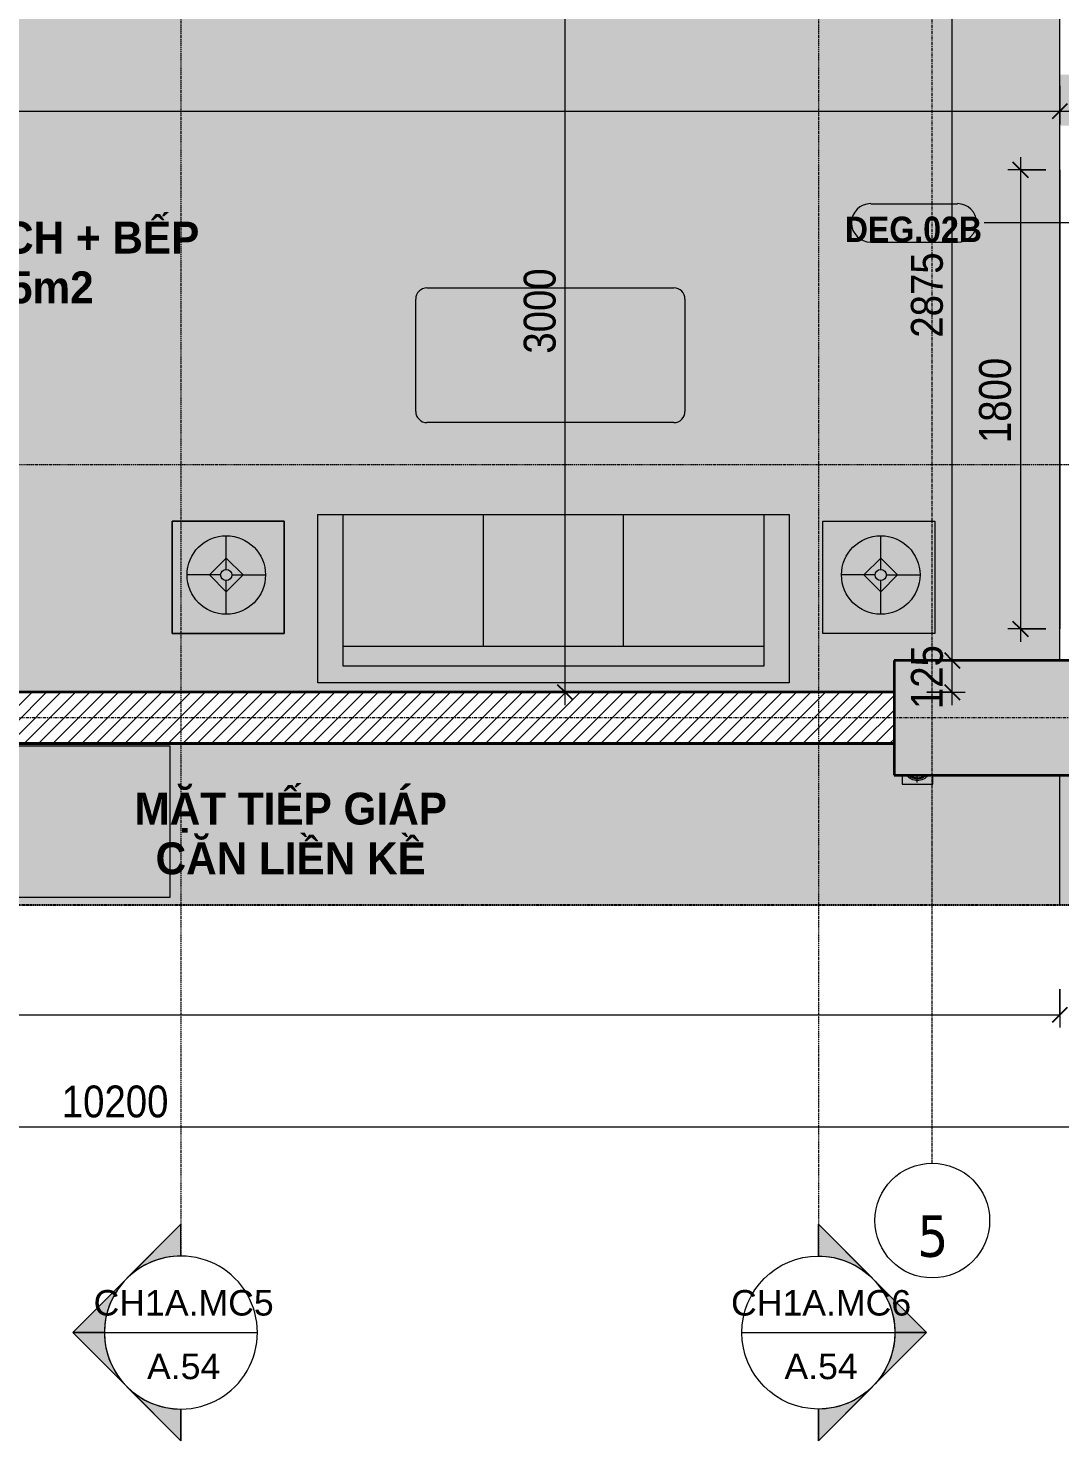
# Model space of a CAD drawing. Header units: millimetres. Extents: x 42054 to 236235, y 253 to 78637.
# Drawn here: x 49207 to 53253, y 58902 to 64441 of the extents above; entities that cross this region are included whole.
import ezdxf

# ---------------------------------------------------------------- set-up
doc = ezdxf.new("R2010")
doc.units = ezdxf.units.MM
for name, pattern in [('Dash - Tight', [4.5, 3, -1.5]), ('Dash Dot 3_16_', [7.9375, 4.7625, -1.5875, 0, -1.5875]), ('Grid Line', [22.225, 12.7, -3.175, 3.175, -3.175]), ('Hidden', [7.14375, 4.7625, -2.38125]), ('IMPORT-CENTER _3_', [10.16, 6.35, -1.27, 1.27, -1.27])]:
    doc.linetypes.add(name, pattern=pattern)
for name, color, linetype, lineweight in [('0-1', 7, 'Continuous', 5), ('A-ANNO-DIMS', 211, 'Continuous', 9), ('A-ANNO-DIMS-50', 211, 'Continuous', 9), ('A-DETL-GENF-1', 7, 'Continuous', 18), ('A-DETL-GENF-3', 92, 'Dash - Tight', 18), ('A-DETL-GENF-4', 92, 'Hidden', 25), ('A-DETL-GENF-5', 9, 'Continuous', 18), ('A-DETL-MEDM', 33, 'Continuous', 35), ('A-DETL-THIN', 151, 'Continuous', 18), ('A-DOOR-IDEN', 31, 'Continuous', 9), ('A-FLOR', 192, 'Continuous', 18), ('A-FLOR-2', 7, 'Continuous', 18), ('A-WALL-5', 254, 'Continuous', 18), ('A-WALL-6', 113, 'Continuous', 35), ('A-WALL-PATT-2', 111, 'Continuous', 18), ('G-ANNO-SYMB', 111, 'Continuous', 9), ('G-ANNO-SYMB-1', 111, 'Dash Dot 3_16_', 18), ('G-ANNO-TEXT-1', 7, 'Continuous', 9), ('G-IMPT', 8, 'Continuous', 18), ('G-IMPT-2', 50, 'Continuous', 18), ('G-IMPT-4', 8, 'IMPORT-CENTER _3_', 18), ('I-FURN', 30, 'Continuous', 18), ('I-FURN-1', 253, 'Continuous', 18), ('I-FURN-2', 50, 'Continuous', 18), ('M-EQPM', 50, 'Continuous', 18), ('S-COLS', 52, 'Continuous', 18), ('S-GRID-1', 1, 'Grid Line', 9), ('S-GRID-IDEN', 1, 'Continuous', 9)]:
    doc.layers.add(name, color=color, linetype=linetype, lineweight=lineweight)
doc.layers.add('A-DETL-GENF-2', color=7, linetype='Continuous', lineweight=18, transparency=0.2)
doc.styles.add('Arial_1', font='arial.ttf', dxfattribs={"height": 100})
doc.styles.add('Arial_B', font='arialbd.ttf', dxfattribs={"width": 0.9, "height": 100})
doc.styles.add('Arial_B_1', font='arialbd.ttf', dxfattribs={"width": 0.95, "height": 125})
doc.styles.add('Tahoma_B', font='tahomabd.ttf', dxfattribs={"height": 162.5})
doc.styles.add('UTM Avo', font='', dxfattribs={"width": 0.9, "height": 125})
doc.styles.get('UTM Avo').set_extended_font_data('UTM Avo')
doc.dimstyles.new('1_Dim_chi_tiet_2_5', dxfattribs={"dimscale": 304.8, "dimtxt": 124.912619, "dimasz": 0.19685, "dimexe": 0.164042, "dimexo": 0.0625, "dimgap": 0.016404, "dimtad": 1, "dimdec": 0, "dimrnd": 5, "dimzin": 0, "dimdsep": 46, "dimtxsty": 'UTM Avo', "dimblk1": 'OBLIQUE', "dimblk2": 'OBLIQUE', "dimsah": 1, "dimcen": 0.09, "dimdle": 0.164042, "dimazin": 0, "dimtfac": 1, "dimtdec": 4, "dimtix": 1, "dimtmove": 0, "dimatfit": 3, "dimfxl": 0.328084, "dimfxlon": 1, "dimtvp": 1, "dimtolj": 1, "dimtzin": 0, "dimarcsym": 2})

# ---------------------------------------------------------------- blocks, each defined once
blk = doc.blocks.new('NCV_TKTC_KET CAU_rvt-1-TKCS_CĂN HỘ LOẠI 1A - MẶT BẰNG')
at = {"layer": 'A-FLOR'}
blk.add_line((49153, 61635.3), (52602.6, 61635.3), dxfattribs=at)
at = {"layer": 'S-COLS'}
blk.add_line((52602.6, 61511.9), (53377.6, 61511.9), dxfattribs=at)
blk = doc.blocks.new('LOBBY_SOFA_1 - LOBBY_SOFA_1-852725-TKCS_CĂN HỘ LOẠI 1A - MẶT BẰNG')
at = {"layer": 'I-FURN'}
for p, q in [((-2172.3, 1064.5), (-2172.3, 1504.5)), ((-2128.3, 1548.5), (-1160.3, 1548.5)), ((-1116.3, 1504.5), (-1116.3, 1064.5)), ((-1160.3, 1020.5), (-2128.3, 1020.5)), ((-2688.2, 633.5), (-3128.2, 633.5)), ((-3128.2, 633.5), (-3128.2, 193.5)), ((-2688.2, 193.5), (-2688.2, 633.5)), ((-2556, 660), (-708, 660)), ((-2556, 0), (-2556, 660)), ((-2457, 66), (-2457, 660)), ((-1907, 143), (-1907, 660)), ((-1357, 143), (-1357, 660)), ((-807, 660), (-807, 66)), ((-708, 660), (-708, 0)), ((-575.9, 633.5), (-135.9, 633.5)), ((-575.9, 193.5), (-575.9, 633.5)), ((-135.9, 633.5), (-135.9, 193.5)), ((-2915.4, 445), (-2915.4, 577)), ((-348.6, 445), (-348.6, 577)), ((-2981.4, 423), (-2915.4, 489)), ((-2915.4, 489), (-2849.4, 423)), ((-348.6, 489), (-414.6, 423)), ((-282.6, 423), (-348.6, 489)), ((-2937.4, 423), (-3069.4, 423)), ((-2915.4, 357), (-2981.4, 423)), ((-2849.4, 423), (-2915.4, 357)), ((-2915.4, 269), (-2915.4, 401)), ((-2893.4, 423), (-2761.4, 423)), ((-370.6, 423), (-502.6, 423)), ((-414.6, 423), (-348.6, 357)), ((-348.6, 357), (-282.6, 423)), ((-348.6, 269), (-348.6, 401)), ((-326.6, 423), (-194.6, 423)), ((-3128.2, 193.5), (-2688.2, 193.5)), ((-135.9, 193.5), (-575.9, 193.5)), ((-807, 143), (-2457, 143)), ((-807, 66), (-2457, 66)), ((-708, 0), (-2556, 0))]:
    blk.add_line(p, q, dxfattribs=at)
for centre, radius in [((-2915.4, 423), 154), ((-348.6, 423), 154), ((-2915.4, 423), 22), ((-348.6, 423), 22)]:
    blk.add_circle(centre, radius, dxfattribs=at)
for centre, start, end in [((-2128.3, 1504.5), 90, 180), ((-1160.3, 1504.5), 0, 90), ((-2128.3, 1064.5), 180, 270), ((-1160.3, 1064.5), 270, 0)]:
    blk.add_arc(centre, 44, start, end, dxfattribs=at)
at = {"layer": 'I-FURN-1'}
for p, q in [((-2172.3, 1064.5), (-2172.3, 1504.5)), ((-2128.3, 1548.5), (-1160.3, 1548.5)), ((-1116.3, 1504.5), (-1116.3, 1064.5)), ((-1160.3, 1020.5), (-2128.3, 1020.5)), ((-3128.2, 633.5), (-2688.2, 633.5)), ((-3128.2, 193.5), (-3128.2, 633.5)), ((-2688.2, 633.5), (-2688.2, 193.5)), ((-2556, 660), (-708, 660)), ((-2556, 0), (-2556, 660)), ((-708, 660), (-708, 0)), ((-575.9, 633.5), (-135.9, 633.5)), ((-575.9, 193.5), (-575.9, 633.5)), ((-135.9, 633.5), (-135.9, 193.5)), ((-2688.2, 193.5), (-3128.2, 193.5)), ((-135.9, 193.5), (-575.9, 193.5)), ((-708, 0), (-2556, 0))]:
    blk.add_line(p, q, dxfattribs=at)
for centre, start, end in [((-2128.3, 1504.5), 90, 180), ((-1160.3, 1504.5), 0, 90), ((-2128.3, 1064.5), 180, 270), ((-1160.3, 1064.5), 270, 0)]:
    blk.add_arc(centre, 44, start, end, dxfattribs=at)
blk = doc.blocks.new('MAY GIAT - MAY GIAT_dwg-V4-TKCS_CĂN HỘ LOẠI 1A - MẶT BẰNG')
at = {"layer": 'G-IMPT-2', "flags": 128}
blk.add_lwpolyline([(5, 596.6), (5, 2.3), (605, 2.3), (605, 596.6)], close=True, dxfattribs=at)
blk = doc.blocks.new('MAY GIAT - MAY GIAT-V5-TKCS_CĂN HỘ LOẠI 1A - MẶT BẰNG')
at = {"layer": 'I-FURN-2'}
for p, q in [((5, -2.3), (605, -2.3)), ((5, -596.6), (5, -2.3)), ((605, -2.3), (605, -596.6)), ((605, -596.6), (5, -596.6))]:
    blk.add_line(p, q, dxfattribs=at)
at = {"extrusion": (0, 0, -1), "zscale": -1, "rotation": 180}
blk.add_blockref('MAY GIAT - MAY GIAT_dwg-V4-TKCS_CĂN HỘ LOẠI 1A - MẶT BẰNG', (0, 0), dxfattribs=at)
blk = doc.blocks.new('NCV_TKTC_TANG 1_rvt-1-TKCS_CĂN HỘ LOẠI 1A - MẶT BẰNG')
at = {"layer": 'A-FLOR-2'}
for p, q in [((53252.6, 61961.9), (53252.6, 64836.9)), ((53252.6, 63885.3), (53252.6, 62085.3)), ((52602.5, 61836.9), (52602.5, 61961.9))]:
    blk.add_line(p, q, dxfattribs=at)
at = {"layer": 'A-WALL-5'}
blk.add_line((53252.6, 61001.9), (53252.6, 61511.9), dxfattribs=at)
at = {"layer": 'I-FURN'}
blk.add_blockref('LOBBY_SOFA_1 - LOBBY_SOFA_1-852725-TKCS_CĂN HỘ LOẠI 1A - MẶT BẰNG', (52899.1, 61874.1), dxfattribs=at)
at = {"layer": 'I-FURN', "rotation": 180}
blk.add_blockref('MAY GIAT - MAY GIAT-V5-TKCS_CĂN HỘ LOẠI 1A - MẶT BẰNG', (49767.5, 61030.3), dxfattribs=at)
blk = doc.blocks.new('TKTC_XREF_251221_MB TANG 1 - TKTC_XREF_260130_MB TANG 1_dwg_CUM U_DN100-V18-TKCS_CĂN HỘ LOẠI 1A - MẶT BẰNG')
at = {"layer": 'G-IMPT'}
blk.add_hatch(color=256, dxfattribs=at).paths.add_polyline_path([(61, 0), (58.9, -15.8), (51.2, -32.6), (42.7, -42.7), (42.7, -37.2), (49.4, -28.5), (55.3, -12.6), (57, 0), (54.6, 15.8), (47.8, 30.5), (42.7, 37.2), (43.1, 43.1), (53.7, 28.5), (59.1, 14.8), (59.8, 9)])
for radius, start, end in [(61, 315.34307, 44.65693), (69, 309.34956, 50.65044), (57, 320.37346, 39.62654)]:
    blk.add_arc((0, 0), radius, start, end, dxfattribs=at)
blk = doc.blocks.new('TKTC_XREF_251221_MB TANG 1 - TKTC_XREF_260130_MB TANG 1_dwg_$cc-V19-TKCS_CĂN HỘ LOẠI 1A - MẶT BẰNG')
at = {"layer": 'G-IMPT'}
for start, end in [(136.8796, 222.50324), (138.13596, 221.04275)]:
    blk.add_arc((0, 0), 0.5, start, end, dxfattribs=at)
at = {"layer": 'G-IMPT-4'}
blk.add_line((-0.673, 0), (-0.357, 0), dxfattribs=at)
blk = doc.blocks.new('TKTC_XREF_251221_MB TANG 1 - TKTC_XREF_260130_MB TANG 1_dwg-4202109-TKCS_CĂN HỘ LOẠI 1A - MẶT BẰNG')
at = {"layer": 'G-IMPT'}
blk.add_line((-150516.7, -339834.7), (-150516.7, -339869.7), dxfattribs=at)
at = {"layer": 'G-IMPT', "flags": 128}
blk.add_lwpolyline([(-150516.7, -339869.7), (-150397.1, -339869.7), (-150397.1, -339834.7)], dxfattribs=at)
at = {"extrusion": (0, 0, -1), "xscale": 0.7894736842105242, "yscale": 0.7894736842105242, "zscale": -0.7894736842105242, "rotation": 269.9999999984439}
blk.add_blockref('TKTC_XREF_251221_MB TANG 1 - TKTC_XREF_260130_MB TANG 1_dwg_CUM U_DN100-V18-TKCS_CĂN HỘ LOẠI 1A - MẶT BẰNG', (150457.3, -339801), dxfattribs=at)
at = {"xscale": 90.00000000005122, "yscale": 90.00000000005122, "zscale": 90.00000000005122, "rotation": 90.37402677993775}
blk.add_blockref('TKTC_XREF_251221_MB TANG 1 - TKTC_XREF_260130_MB TANG 1_dwg_$cc-V19-TKCS_CĂN HỘ LOẠI 1A - MẶT BẰNG', (-150459.1, -339802.6), dxfattribs=at)
blk = doc.blocks.new('TKTC_XREF_251221_MB TANG 1 - TKTC_XREF_251221_MB TANG 1-2038492-TKCS_CĂN HỘ LOẠI 1A - MẶT BẰNG')
blk.add_blockref('TKTC_XREF_251221_MB TANG 1 - TKTC_XREF_260130_MB TANG 1_dwg-4202109-TKCS_CĂN HỘ LOẠI 1A - MẶT BẰNG', (169499.1, 384109.7))
blk = doc.blocks.new('BORDER VIEW - BORDER VIEW-2565244-TKCS_CĂN HỘ LOẠI 1A - MẶT BẰNG')
at = {"layer": 'A-DETL-GENF-4'}
blk.add_line((11629, 0), (150, 0), dxfattribs=at)
blk = doc.blocks.new('Grid - M_Grid Head - Circle-353313-TKCS_CĂN HỘ LOẠI 1A - MẶT BẰNG')
at = {"layer": 'S-GRID-IDEN'}
blk.add_circle((0, 0), 4.5, dxfattribs=at)
blk = doc.blocks.new('DIMBLOCK1-TKCS_CĂN HỘ LOẠI 1A - MẶT BẰNG')
at = {"layer": 'A-ANNO-DIMS-50'}
for p, q in [((44452.6, 60232.6), (44452.6, 60082.6)), ((44452.6, 60132.6), (44452.6, 60232.6)), ((54652.6, 60232.6), (54652.6, 60082.6)), ((54652.6, 60132.6), (54652.6, 60232.6)), ((44402.6, 60132.6), (54652.6, 60132.6))]:
    blk.add_line(p, q, dxfattribs=at)
at = {"layer": 'A-ANNO-DIMS-50', "lineweight": 25}
for p, q in [((44452.6, 60132.6), (44482.6, 60162.6)), ((54652.6, 60132.6), (54682.6, 60162.6)), ((44452.6, 60132.6), (44422.6, 60102.6)), ((54652.6, 60132.6), (54622.6, 60102.6))]:
    blk.add_line(p, q, dxfattribs=at)
at = {"layer": 'A-ANNO-DIMS-50', "color": 0, "insert": (49338.6, 60295), "char_height": 125, "width": 513.53, "attachment_point": 1, "line_spacing_factor": 1.110334, "style": 'UTM Avo'}
blk.add_mtext('10200', dxfattribs=at)
blk = doc.blocks.new('_Oblique')
at = {"color": 0, "linetype": 'ByBlock', "lineweight": -2}
blk.add_line((-0.5, -0.5), (0.5, 0.5), dxfattribs=at)
blk = doc.blocks.new('DIMBLOCK4-TKCS_CĂN HỘ LOẠI 1A - MẶT BẰNG')
at = {"layer": 'A-ANNO-DIMS-50'}
for p, q in [((44652.6, 60672.3), (44652.6, 60522.3)), ((44652.6, 60572.3), (44652.6, 60672.3)), ((53252.6, 60672.3), (53252.6, 60522.3)), ((53252.6, 60572.3), (53252.6, 60672.3)), ((44652.6, 60572.3), (53252.6, 60572.3))]:
    blk.add_line(p, q, dxfattribs=at)
at = {"layer": 'A-ANNO-DIMS-50', "lineweight": 25}
for p, q in [((44652.6, 60572.3), (44682.6, 60602.3)), ((53252.6, 60572.3), (53282.6, 60602.3)), ((44652.6, 60572.3), (44622.6, 60542.3)), ((53252.6, 60572.3), (53222.6, 60542.3))]:
    blk.add_line(p, q, dxfattribs=at)
at = {"layer": 'A-ANNO-DIMS-50', "color": 0, "insert": (48781.4, 60734.7), "char_height": 125, "width": 410.824, "attachment_point": 1, "line_spacing_factor": 1.110334, "style": 'UTM Avo'}
blk.add_mtext('8600', dxfattribs=at)
blk = doc.blocks.new('DIMBLOCK10-TKCS_CĂN HỘ LOẠI 1A - MẶT BẰNG')
at = {"layer": 'A-ANNO-DIMS-50'}
for p, q in [((53098.4, 63935.3), (53098.4, 62035.3)), ((53198.4, 63885.3), (53048.4, 63885.3)), ((53098.4, 63885.3), (53198.4, 63885.3)), ((53198.4, 62085.3), (53048.4, 62085.3)), ((53098.4, 62085.3), (53198.4, 62085.3))]:
    blk.add_line(p, q, dxfattribs=at)
at = {"layer": 'A-ANNO-DIMS-50', "lineweight": 25}
for p, q in [((53098.4, 63885.3), (53068.4, 63915.3)), ((53098.4, 63885.3), (53128.4, 63855.3)), ((53098.4, 62085.3), (53068.4, 62115.3)), ((53098.4, 62085.3), (53128.4, 62055.3))]:
    blk.add_line(p, q, dxfattribs=at)
at = {"layer": 'A-ANNO-DIMS-50', "color": 0, "insert": (52936, 62814.1), "char_height": 125, "width": 410.824, "attachment_point": 1, "rotation": 90, "line_spacing_factor": 1.110334, "style": 'UTM Avo'}
blk.add_mtext('1800', dxfattribs=at)
blk = doc.blocks.new('STN_Door Tag - STN_Door Tag-1788670-TKCS_CĂN HỘ LOẠI 1A - MẶT BẰNG')
at = {"layer": 'A-DOOR-IDEN'}
for p, q in [((-3.37, 1.49), (3.43, 1.49)), ((-3.37, -1.52), (3.43, -1.52))]:
    blk.add_line(p, q, dxfattribs=at)
for centre, start, end in [((-3.37, -0.01), 90, 270), ((3.43, -0.01), 270, 90)]:
    blk.add_arc(centre, 1.51, start, end, dxfattribs=at)
blk = doc.blocks.new('DIMBLOCK13-TKCS_CĂN HỘ LOẠI 1A - MẶT BẰNG')
at = {"layer": 'A-ANNO-DIMS-50'}
for p, q in [((44652.5, 64215.4), (44652.5, 64065.4)), ((44652.5, 64115.4), (44652.5, 64215.4)), ((53252.6, 64215.4), (53252.6, 64065.4)), ((53252.6, 64115.4), (53252.6, 64215.4)), ((44602.5, 64115.4), (53302.6, 64115.4))]:
    blk.add_line(p, q, dxfattribs=at)
at = {"layer": 'A-ANNO-DIMS-50', "lineweight": 25}
for p, q in [((44652.5, 64115.4), (44682.5, 64145.4)), ((53252.6, 64115.4), (53282.6, 64145.4)), ((44652.5, 64115.4), (44622.5, 64085.4)), ((53252.6, 64115.4), (53222.6, 64085.4))]:
    blk.add_line(p, q, dxfattribs=at)
at = {"layer": 'A-ANNO-DIMS-50', "color": 0, "insert": (48781.4, 64277.8), "char_height": 125, "width": 410.824, "attachment_point": 1, "line_spacing_factor": 1.110334, "style": 'UTM Avo'}
blk.add_mtext('8600', dxfattribs=at)
blk = doc.blocks.new('DIMBLOCK15-TKCS_CĂN HỘ LOẠI 1A - MẶT BẰNG')
at = {"layer": 'A-ANNO-DIMS-50', "lineweight": 25}
for p, q in [((51312.6, 64835.3), (51282.6, 64865.3)), ((51312.6, 64835.3), (51342.6, 64805.3)), ((51312.6, 61836.9), (51282.6, 61866.9)), ((51312.6, 61836.9), (51342.6, 61806.9))]:
    blk.add_line(p, q, dxfattribs=at)
at = {"layer": 'A-ANNO-DIMS-50'}
for p, q in [((51312.6, 61786.9), (51312.6, 64885.3)), ((51212.6, 64835.3), (51362.6, 64835.3)), ((51312.6, 64835.3), (51212.6, 64835.3)), ((51212.6, 61836.9), (51362.6, 61836.9)), ((51312.6, 61836.9), (51212.6, 61836.9))]:
    blk.add_line(p, q, dxfattribs=at)
at = {"layer": 'A-ANNO-DIMS-50', "color": 0, "insert": (51150.3, 63164.9), "char_height": 125, "width": 410.824, "attachment_point": 1, "rotation": 90, "line_spacing_factor": 1.110334, "style": 'UTM Avo'}
blk.add_mtext('3000', dxfattribs=at)
blk = doc.blocks.new('DIMBLOCK43-TKCS_CĂN HỘ LOẠI 1A - MẶT BẰNG')
at = {"layer": 'A-ANNO-DIMS-50', "lineweight": 25}
for p, q in [((52831.3, 61961.9), (52801.3, 61991.9)), ((52831.3, 61961.9), (52861.3, 61931.9)), ((52831.3, 61836.9), (52801.3, 61866.9)), ((52831.3, 61836.9), (52861.3, 61806.9))]:
    blk.add_line(p, q, dxfattribs=at)
at = {"layer": 'A-ANNO-DIMS-50'}
for p, q in [((52731.3, 61961.9), (52881.3, 61961.9)), ((52831.3, 61961.9), (52731.3, 61961.9)), ((52831.3, 61786.9), (52831.3, 61961.9)), ((52731.3, 61836.9), (52881.3, 61836.9)), ((52831.3, 61836.9), (52731.3, 61836.9))]:
    blk.add_line(p, q, dxfattribs=at)
at = {"layer": 'A-ANNO-DIMS-50', "color": 0, "insert": (52668.9, 61771.1), "char_height": 125, "width": 308.118, "attachment_point": 1, "rotation": 90, "line_spacing_factor": 1.110334, "style": 'UTM Avo'}
blk.add_mtext('125', dxfattribs=at)
blk = doc.blocks.new('DIMBLOCK44-TKCS_CĂN HỘ LOẠI 1A - MẶT BẰNG')
at = {"layer": 'A-ANNO-DIMS-50', "lineweight": 25}
for p, q in [((52831.3, 64835.3), (52801.3, 64865.3)), ((52831.3, 64835.3), (52861.3, 64805.3)), ((52831.3, 61961.9), (52801.3, 61991.9)), ((52831.3, 61961.9), (52861.3, 61931.9))]:
    blk.add_line(p, q, dxfattribs=at)
at = {"layer": 'A-ANNO-DIMS-50'}
for p, q in [((52831.3, 61961.9), (52831.3, 64885.3)), ((52731.3, 64835.3), (52881.3, 64835.3)), ((52831.3, 64835.3), (52731.3, 64835.3)), ((52731.3, 61961.9), (52881.3, 61961.9)), ((52831.3, 61961.9), (52731.3, 61961.9))]:
    blk.add_line(p, q, dxfattribs=at)
at = {"layer": 'A-ANNO-DIMS-50', "color": 0, "insert": (52668.9, 63227.4), "char_height": 125, "width": 410.824, "attachment_point": 1, "rotation": 90, "line_spacing_factor": 1.110334, "style": 'UTM Avo'}
blk.add_mtext('2875', dxfattribs=at)
blk = doc.blocks.new('Section - M_Section Head - Filled-352373-TKCS_CĂN HỘ LOẠI 1A - MẶT BẰNG')
at = {"layer": 'G-ANNO-SYMB'}
h = blk.add_hatch(color=256, dxfattribs=at)
edge = h.paths.add_edge_path()
edge.add_line((-6, 8.49), (-6, 6))
edge.add_arc((-6, 0), 6, 90, 135)
edge.add_line((-10.24, 4.24), (-6, 8.49))
h = blk.add_hatch(color=256, dxfattribs=at)
edge = h.paths.add_edge_path()
edge.add_line((-6, 8.49), (-1.76, 4.24))
edge.add_arc((-6, 0), 6, 45, 90)
edge.add_line((-6, 6), (-6, 8.49))
h = blk.add_hatch(color=256, dxfattribs=at)
edge = h.paths.add_edge_path()
edge.add_line((-14.49, 0), (-10.24, 4.24))
edge.add_arc((-6, 0), 6, 135, 180)
edge.add_line((-12, 0), (-14.49, 0))
h = blk.add_hatch(color=256, dxfattribs=at)
edge = h.paths.add_edge_path()
edge.add_line((2.49, 0), (0, 0))
edge.add_arc((-6, 0), 6, 360, 405)
edge.add_line((-1.76, 4.24), (2.49, 0))
for p, q in [((-6, 8.49), (-14.49, 0)), ((-6, 8.49), (-10.24, 4.24)), ((-6, 8.49), (2.49, 0)), ((-6, 6), (-6, 8.49)), ((-6, 8.49), (-6, 6)), ((-1.76, 4.24), (-6, 8.49)), ((-10.24, 4.24), (-14.49, 0)), ((2.49, 0), (-1.76, 4.24)), ((-14.49, 0), (-12, 0)), ((0, 0), (2.49, 0)), ((-12, 0), (-14.49, 0)), ((0, 0), (2.49, 0))]:
    blk.add_line(p, q, dxfattribs=at)
for start, end in [(360, 180), (90, 135), (45, 90), (135, 180), (360, 45), (180, 360)]:
    blk.add_arc((-6, 0), 6, start, end, dxfattribs=at)

msp = doc.modelspace()

# ---------------------------------------------------------------- hatches: boundary and pattern name
at = {"layer": 'A-DETL-GENF-1'}
msp.add_hatch(color=256, dxfattribs=at).paths.add_polyline_path([(48024.6, 61836.9), (52602.6, 61836.9), (52602.6, 61961.9), (53252.6, 61961.9), (53252.2, 64835.3), (50153, 64835.3), (50152.6, 68136.9), (49152.9, 68136.9), (49152.6, 64835.3), (44652.5, 64835.3), (44652.6, 61961.9), (45752.6, 61961.9), (45752.6, 61836.9), (47681.8, 61836.9)])
at = {"layer": 'A-DETL-GENF-2'}
h = msp.add_hatch(color=256, dxfattribs=at)
h.paths.add_polyline_path([(43802.6, 61001.9), (55281.7, 61001.9), (55320.5, 61007), (55356.7, 61022), (55387.7, 61045.9), (55411.6, 61076.9), (55426.5, 61113.1), (55431.7, 61151.9), (55431.7, 69761.9), (53452.6, 69761.9), (53452.6, 64258.6), (54652.6, 64258.6), (54652.6, 61511.9), (52728.4, 61511.6), (52716.9, 61503.3), (52706, 61499), (52694.4, 61497.5), (52681.9, 61499.1), (52670.3, 61503.9), (52660, 61511.9), (52602.6, 61511.9), (52602.6, 61635.3), (45752.6, 61635.3), (45752.6, 61511.9), (44452.6, 61511.9), (44452.6, 70111.9), (45752.6, 70111.9), (45752.6, 70035.3), (48752.6, 70035.3), (48752.6, 70061.9), (49352.6, 70061.9), (49352.6, 70035.3), (52752.6, 70035.3), (52752.6, 70111.9), (53602.6, 70111.9), (53602.6, 69961.8), (55431.7, 69961.8), (55431.7, 70665.1), (55426.5, 70703.9), (55411.6, 70740.1), (55387.7, 70771.2), (55356.7, 70795), (55320.5, 70810), (55281.7, 70815.1), (43802.6, 70815.1), (43763.8, 70810), (43727.6, 70795), (43696.6, 70771.2), (43672.7, 70740.1), (43657.7, 70703.9), (43652.6, 70665.1), (43652.6, 61151.9), (43657.7, 61113.1), (43672.7, 61076.9), (43696.6, 61045.9), (43727.6, 61022), (43763.8, 61007)])
h.paths.add_polyline_path([(52694.4, 61500.6), (52706.8, 61502.5), (52718.4, 61507.9), (52723.7, 61511.9), (52665, 61511.9), (52671.9, 61506.7), (52682.7, 61502.2)])
h.paths.add_polyline_path([(53887.5, 70076.8), (53885.2, 70092.6), (53879.9, 70105.2), (53869.6, 70118), (53859.1, 70126), (53845.4, 70131.7), (53830.7, 70133.7), (53814.9, 70131.3), (53802.3, 70126), (53790.5, 70117), (53781.4, 70105.2), (53775.7, 70090.8), (53773.8, 70076.8), (53769.8, 70076.8), (53771.9, 70092.6), (53778, 70107.2), (53787.7, 70119.8), (53802.3, 70130.3), (53816, 70135.7), (53830.7, 70137.7), (53846.4, 70135.6), (53861.1, 70129.5), (53873.7, 70119.8), (53883.4, 70107.2), (53889.5, 70092.6), (53891.5, 70076.8), (53889.5, 70076.8)])
at = {"layer": 'A-DETL-GENF-5'}
h = msp.add_hatch(dxfattribs=at)
h.set_pattern_fill('FP_2', color=256, style=0, pattern_type=2)
h.set_pattern_definition([(50, (0, 0), (364.3679, -31.8783), [38.1, -419.1]), (355, (0, 0), (-70.4859, 382.1133), [30.48, -335.28]), (100.451, (30.36, -2.66), (293.885, 350.2334), [32.38, -356.18]), (46.184, (0, 101.6), (542.1585, -84.0858), [57.15, -628.65]), (96.636, (45.2, 94.6), (474.805, 494.8554), [48.57, -534.27]), (351.184, (0, 101.6), (474.8102, 494.85), [45.72, -502.92]), (21, (50.8, 76.2), (303.2285, -204.5305), [38.1, -419.1]), (326, (50.8, 76.2), (123.6039, 368.376), [30.48, -335.28]), (71.451, (76.07, 59.16), (426.8341, 163.8427), [32.38, -356.18]), (37.5, (0, 0), (6.17665, 169.11015), [3.353, -327.863, 3.353, -337.007, -336.55]), (37.5, (0, 0), (6.17665, 169.11015), [-671.576, 3.353, -333.197]), (7.5, (0, 0), (133.63888, 200.3615), [3.353, -190.703, 3.353, -320.243, -128.27]), (7.5, (0, 0), (133.63888, 200.3615), [-517.652, 3.353, -124.917]), (327.5, (-113.28, 0), (271.18182, -11.45836), [3.353, -123.647, 3.353, -392.887, -525.78]), (327.5, (-113.28, 0), (271.18182, -11.45836), [-523.24, 3.353, -522.427]), (317.5, (-164.08, 0), (296.2585, 50.85285), [3.353, -161.747, 3.353, -259.791, -373.38]), (317.5, (-164.08, 0), (296.2585, 50.85285), [-428.244, 3.353, -370.027]), (45, (0, 0), (-125.7236, 125.7236), []), (45, (0, 190.5), (-125.7236, 125.7236), [])])
h.paths.add_polyline_path([(44464.8, 61511.9), (45752.6, 61512.1), (45752.6, 61961.9), (44452.6, 61961.9), (44452.6, 61511.9)])
h.paths.add_polyline_path([(53377.6, 61511.9), (53452.6, 61512.1), (53452.6, 61961.9), (52602.6, 61961.9), (52602.6, 61511.9), (53271.6, 61511.9)])
h.paths.add_polyline_path([(54552.6, 61511.9), (54652.6, 61512), (54652.6, 61711.9), (54452.6, 61711.9), (54452.6, 61511.9)])
h.paths.add_polyline_path([(49151.8, 61635.3), (49152.9, 61635.4), (49152.9, 61835.3), (48952.9, 61835.3), (48952.9, 61635.3), (49052.6, 61635.3)])
h.paths.add_polyline_path([(53271.6, 64058.6), (53452.6, 64058.6), (53452.6, 64258.6), (53252.6, 64258.6), (53252.6, 64058.6)])
h.paths.add_polyline_path([(54452.6, 64061.9), (54652.6, 64061.9), (54652.6, 64258.6), (54452.6, 64258.6)])
h.paths.add_polyline_path([(44652.6, 64835.3), (44652.6, 65035.3), (44452.6, 65035.3), (44452.6, 64835.3), (44652.6, 64835.3)])
h.paths.add_polyline_path([(49052.6, 64836.9), (49152.6, 64836.9), (49152.6, 65036.9), (49052.6, 65036.9), (49052.6, 64841.1)])
h.paths.add_polyline_path([(50252.6, 64836.9), (50252.6, 64836.9), (50252.5, 65037.4), (50152.6, 65037.4), (50152.6, 64836.9)])
h.paths.add_polyline_path([(46652.6, 64836.9), (46752.6, 64836.9), (46752.6, 65036.9), (46652.6, 65036.9), (46652.6, 64932.2)])
h.paths.add_polyline_path([(49152.6, 68136.9), (49152.6, 68336.9), (49052.6, 68336.9), (49052.6, 68136.9), (49127.6, 68136.9)])
h.paths.add_polyline_path([(53252.6, 68435.3), (53452.7, 68435.3), (53452.6, 68636.9), (53252.6, 68636.9), (53252.6, 68435.3)])
h.paths.add_polyline_path([(50252.6, 68436.9), (50252.6, 68637.3), (50152.6, 68636.9), (50152.6, 68436.9), (50227.6, 68436.9)])
h.paths.add_polyline_path([(49115.1, 69761.9), (49352.6, 69761.9), (49352.6, 70061.9), (48752.6, 70061.9), (48752.6, 69761.9), (49053, 69761.9)])
h.paths.add_polyline_path([(52896.9, 69761.9), (53602.6, 69761.9), (53602.6, 70111.9), (52752.6, 70111.8), (52752.6, 69761.9)])
h.paths.add_polyline_path([(45641.6, 69761.9), (45752.6, 69762.1), (45752.6, 70111.9), (44452.6, 70111.9), (44452.6, 69761.9), (45026.3, 69761.9)])
h.paths.add_polyline_path([(54919.4, 69763.6), (54952.6, 69763.6), (54952.6, 69961.9), (54552.6, 69961.8), (54552.6, 69763.6), (54770.8, 69763.6)])
at = {"layer": 'A-WALL-PATT-2'}
h = msp.add_hatch(dxfattribs=at)
h.set_pattern_fill('FP_1', color=256, style=0, pattern_type=2)
h.set_pattern_definition([(45, (0, 0), (-28.284271, 28.284271), [])])
h.paths.add_polyline_path([(49153, 61636.9), (52602.6, 61636.9), (52602.5, 61836.9), (45752.6, 61836.9), (45752.6, 61636.9), (48952.9, 61636.9), (48952.9, 61835.3), (49152.9, 61835.3), (49152.9, 61636.9)])

# ---------------------------------------------------------------- linework, layer by layer
at = {"layer": 'A-DETL-MEDM'}
for p, q in [((53452.6, 61961.9), (52602.6, 61961.9)), ((52602.6, 61961.9), (52602.6, 61511.9)), ((52602.6, 61635.3), (49152.9, 61635.3)), ((52602.6, 61511.9), (53452.6, 61511.9))]:
    msp.add_line(p, q, dxfattribs=at)
at = {"layer": 'A-DETL-THIN'}
for p, q in [((53252.6, 61961.9), (53252.6, 64835.3)), ((45752.6, 61836.9), (52602.6, 61836.9))]:
    msp.add_line(p, q, dxfattribs=at)
at = {"layer": 'A-DOOR-IDEN'}
msp.add_line((53374.7, 63678.2), (52955.5, 63678.2), dxfattribs=at)
at = {"layer": 'A-WALL-6'}
for p, q in [((52602.6, 61836.9), (45752.6, 61836.9)), ((49152.9, 61636.9), (52602.6, 61636.9))]:
    msp.add_line(p, q, dxfattribs=at)
at = {"layer": 'G-ANNO-SYMB'}
for p, q in [((49505.9, 59326.3), (50105.9, 59326.3)), ((52005.9, 59326.3), (52605.9, 59326.3))]:
    msp.add_line(p, q, dxfattribs=at)
at = {"layer": 'G-ANNO-SYMB-1'}
for p, q in [((49805.9, 72163.9), (49805.9, 59626.3)), ((52305.9, 72163.9), (52305.9, 59626.3)), ((55835.9, 62729), (42813.2, 62729))]:
    msp.add_line(p, q, dxfattribs=at)
at = {"layer": 'S-GRID-1'}
for p, q in [((52752.6, 61240.5), (52752.6, 70479.1)), ((54656.2, 61736.9), (44170.5, 61736.9)), ((52752.6, 59990.5), (52752.6, 61240.5))]:
    msp.add_line(p, q, dxfattribs=at)

# ---------------------------------------------------------------- block references
at = {"layer": '0-1'}
for name in ['NCV_TKTC_KET CAU_rvt-1-TKCS_CĂN HỘ LOẠI 1A - MẶT BẰNG', 'NCV_TKTC_TANG 1_rvt-1-TKCS_CĂN HỘ LOẠI 1A - MẶT BẰNG']:
    msp.add_blockref(name, (0, 0), dxfattribs=at)
at = {"layer": 'A-DETL-GENF-3'}
msp.add_blockref('BORDER VIEW - BORDER VIEW-2565244-TKCS_CĂN HỘ LOẠI 1A - MẶT BẰNG', (43652.6, 61001.9), dxfattribs=at)
at = {"layer": 'A-DOOR-IDEN', "xscale": 49.99999999999998, "yscale": 49.99999999999998, "zscale": 49.99999999999998}
msp.add_blockref('STN_Door Tag - STN_Door Tag-1788670-TKCS_CĂN HỘ LOẠI 1A - MẶT BẰNG', (52679.6, 63678.4), dxfattribs=at)
at = {"layer": 'G-ANNO-SYMB', "xscale": 49.99999999999998, "yscale": 49.99999999999998, "zscale": 49.99999999999998, "rotation": 89.99999999999947}
msp.add_blockref('Section - M_Section Head - Filled-352373-TKCS_CĂN HỘ LOẠI 1A - MẶT BẰNG', (49805.9, 59626.3), dxfattribs=at)
at = {"layer": 'M-EQPM'}
msp.add_blockref('TKTC_XREF_251221_MB TANG 1 - TKTC_XREF_251221_MB TANG 1-2038492-TKCS_CĂN HỘ LOẠI 1A - MẶT BẰNG', (33652.6, 17236.9), dxfattribs=at)
at = {"layer": 'S-GRID-IDEN', "xscale": 49.99999999999998, "yscale": 49.99999999999998, "zscale": 49.99999999999998}
msp.add_blockref('Grid - M_Grid Head - Circle-353313-TKCS_CĂN HỘ LOẠI 1A - MẶT BẰNG', (52752.6, 59765.5), dxfattribs=at)

# ---------------------------------------------------------------- texts
at = {"layer": 'A-DOOR-IDEN', "insert": (52678.6, 63651.7), "char_height": 100, "width": 550.8, "attachment_point": 5, "line_spacing_factor": 0.936439, "style": 'Arial_B'}
msp.add_mtext('\\pt2.25,4.5,6.75,9,11.25,13.5,15.75,18,20.25,22.5,24.75,27,29.25,31.5,33.75,36,38.25,40.5,42.75,45,47.25,49.5,51.75,54,56.25,58.5,60.75,63,65.25,67.5,69.75,72;DEG.02B', dxfattribs=at)
at = {"layer": 'G-ANNO-SYMB', "char_height": 100, "attachment_point": 5, "line_spacing_factor": 0.936439, "style": 'Arial_1'}
for s, insert, width in [('\\pt635,1270,1905,2540,3175,3810,4445,5080,5715,6350,6985,7620,8255,8890,9525,10160,10795,11430,12065,12700,13335,13970,14605,15240,15875,16510,17145,17780,18415,19050,19685,20320;CH1A.MC5', (49816.5, 59442.2), 721), ('\\pt635,1270,1905,2540,3175,3810,4445,5080,5715,6350,6985,7620,8255,8890,9525,10160,10795,11430,12065,12700,13335,13970,14605,15240,15875,16510,17145,17780,18415,19050,19685,20320;CH1A.MC6', (52316.5, 59442.2), 721), ('\\pt635,1270,1905,2540,3175,3810,4445,5080,5715,6350,6985,7620,8255,8890,9525,10160,10795,11430,12065,12700,13335,13970,14605,15240,15875,16510,17145,17780,18415,19050,19685,20320;A.54', (49816.5, 59192.8), 297.5), ('\\pt635,1270,1905,2540,3175,3810,4445,5080,5715,6350,6985,7620,8255,8890,9525,10160,10795,11430,12065,12700,13335,13970,14605,15240,15875,16510,17145,17780,18415,19050,19685,20320;A.54', (52316.5, 59192.8), 297.5)]:
    msp.add_mtext(s, dxfattribs=dict(at, insert=insert, width=width))
at = {"layer": 'G-ANNO-TEXT-1', "char_height": 125, "attachment_point": 5, "line_spacing_factor": 0.936439, "style": 'Arial_B_1'}
for s, insert, width in [('\\pt570,1140,1710,2280,2850,3420,3990,4560,5130,5700,6270,6840,7410,7980,8550,9120,9690,10260,10830,11400,11970,12540,13110,13680,14250,14820,15390,15960,16530,17100,17670,18240;PHÒNG KHÁCH + BẾP\\PS = 29.35m2', (48986.3, 63521.5), 2010.675), ('\\pt570,1140,1710,2280,2850,3420,3990,4560,5130,5700,6270,6840,7410,7980,8550,9120,9690,10260,10830,11400,11970,12540,13110,13680,14250,14820,15390,15960,16530,17100,17670,18240;MẶT TIẾP GIÁP\\PCĂN LIỀN KỀ', (50236.4, 61282.6), 1332.375)]:
    msp.add_mtext(s, dxfattribs=dict(at, insert=insert, width=width))

# ---------------------------------------------------------------- dimensions: what is measured, and where the dimension line sits
at = {"layer": 'A-ANNO-DIMS'}
for base, p1, p2, override, picture, middle in [((51312.6, 64835.3), (51212.6, 61836.9), (51212.6, 64835.3), {"dimpost": '<>', "dimfxl": 2998.362453}, 'DIMBLOCK15-TKCS_CĂN HỘ LOẠI 1A - MẶT BẰNG', (51243, 63336.1)), ((52831.3, 64835.3), (52731.3, 61961.9), (52731.3, 64835.3), {"dimpost": '<>', "dimfxl": 2873.362453}, 'DIMBLOCK44-TKCS_CĂN HỘ LOẠI 1A - MẶT BẰNG', (52761.6, 63398.6)), ((53098.4, 62085.3), (53198.4, 63885.3), (53198.4, 62085.3), {"dimpost": '<>', "dimfxl": 1800}, 'DIMBLOCK10-TKCS_CĂN HỘ LOẠI 1A - MẶT BẰNG', (53028.7, 62985.3)), ((52831.3, 61961.9), (52731.3, 61836.9), (52731.3, 61961.9), {"dimpost": '<>', "dimfxl": 125}, 'DIMBLOCK43-TKCS_CĂN HỘ LOẠI 1A - MẶT BẰNG', (52761.6, 61899.4))]:
    dim = msp.add_linear_dim(base=base, p1=p1, p2=p2, angle=90, dimstyle='1_Dim_chi_tiet_2_5', override=override, dxfattribs=at)
    dim.commit()
    dim.dimension.update_dxf_attribs({"geometry": picture, "text_midpoint": middle})
for base, p1, p2, override, picture, middle in [((53252.6, 64115.4), (44652.5, 64215.4), (53252.6, 64215.4), {"dimpost": '<>', "dimfxl": 8600.071331}, 'DIMBLOCK13-TKCS_CĂN HỘ LOẠI 1A - MẶT BẰNG', (48952.5, 64185.1)), ((53252.6, 60572.3), (44652.6, 60672.3), (53252.6, 60672.3), {"dimpost": '<>', "dimfxl": 8600.071331}, 'DIMBLOCK4-TKCS_CĂN HỘ LOẠI 1A - MẶT BẰNG', (48952.6, 60642)), ((54652.6, 60132.6), (44452.6, 60232.6), (54652.6, 60232.6), {"dimpost": '<>', "dimfxl": 10200}, 'DIMBLOCK1-TKCS_CĂN HỘ LOẠI 1A - MẶT BẰNG', (49552.6, 60202.3))]:
    dim = msp.add_linear_dim(base=base, p1=p1, p2=p2, dimstyle='1_Dim_chi_tiet_2_5', override=override, dxfattribs=at)
    dim.commit()
    dim.dimension.update_dxf_attribs({"geometry": picture, "text_midpoint": middle})

# ---------------------------------------------------------------- next in the draw order: texts
at = {"layer": 'S-GRID-IDEN', "insert": (52754.9, 59703.1), "char_height": 162.5, "width": 145.5, "attachment_point": 5, "line_spacing_factor": 0.996129, "style": 'Tahoma_B', "bg_fill": 3, "box_fill_scale": 1.25, "bg_fill_color": 256, "bg_fill_true_color": 13158600, "bg_fill_transparency": 0}
msp.add_mtext('\\pt634.99962,1269.99925,1905.0005,2540.00013,3174.99975,3809.99937,4445.00062,5080.00025,5714.99987,6349.9995,6985.00075,7620.00037,8255,8889.99962,9524.99925,10160.0005,10795.00013,11429.99975,12064.99938,12700.00063,13335.00025,13969.99988,14604.9995,15240.00075,15875.00038,16510,17144.99963,17779.99925,18415.0005,19050.00013,19684.99975,20319.99938;5', dxfattribs=at)

# ---------------------------------------------------------------- next in the draw order: block references
at = {"layer": 'G-ANNO-SYMB', "extrusion": (0, 0, -1), "xscale": 49.99999999999998, "yscale": 49.99999999999998, "zscale": 49.99999999999998, "rotation": 90.00000000000053}
msp.add_blockref('Section - M_Section Head - Filled-352373-TKCS_CĂN HỘ LOẠI 1A - MẶT BẰNG', (-52305.9, 59626.3), dxfattribs=at)

doc.saveas('drawing.dxf')
